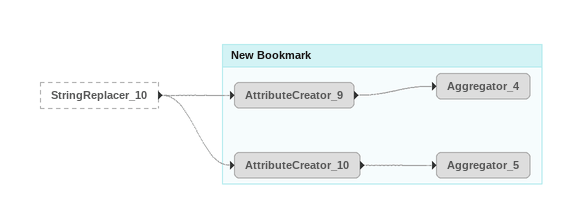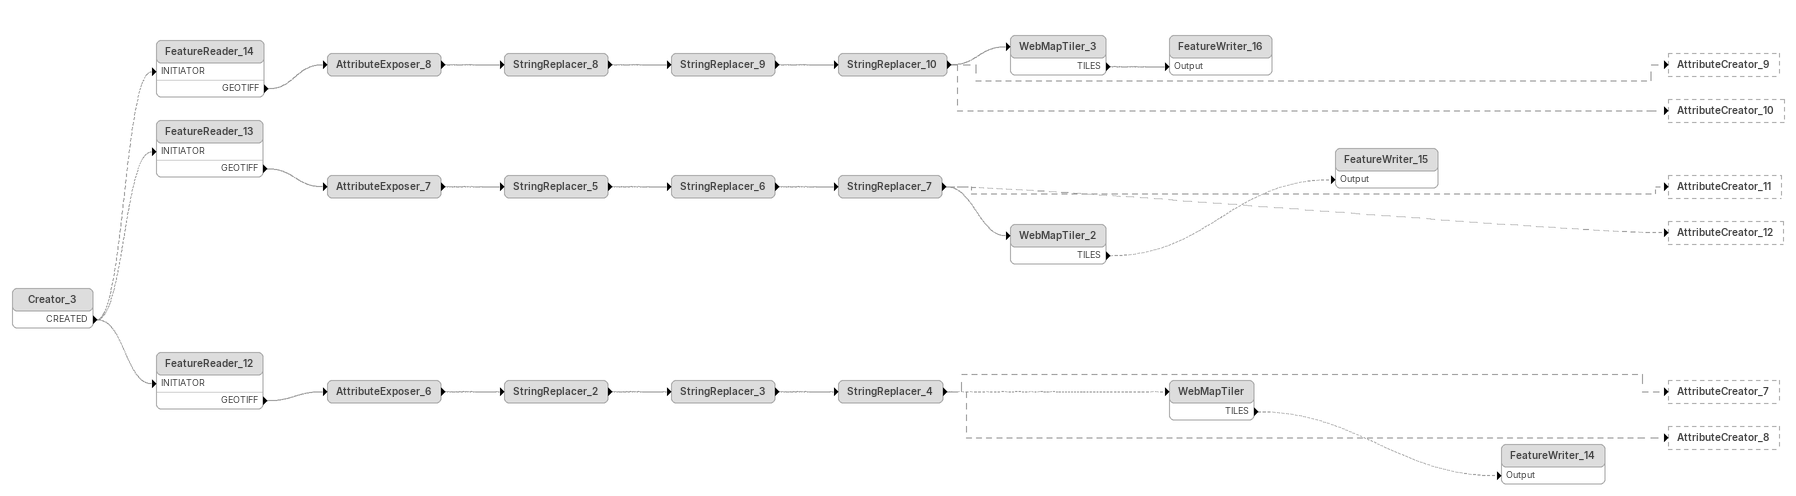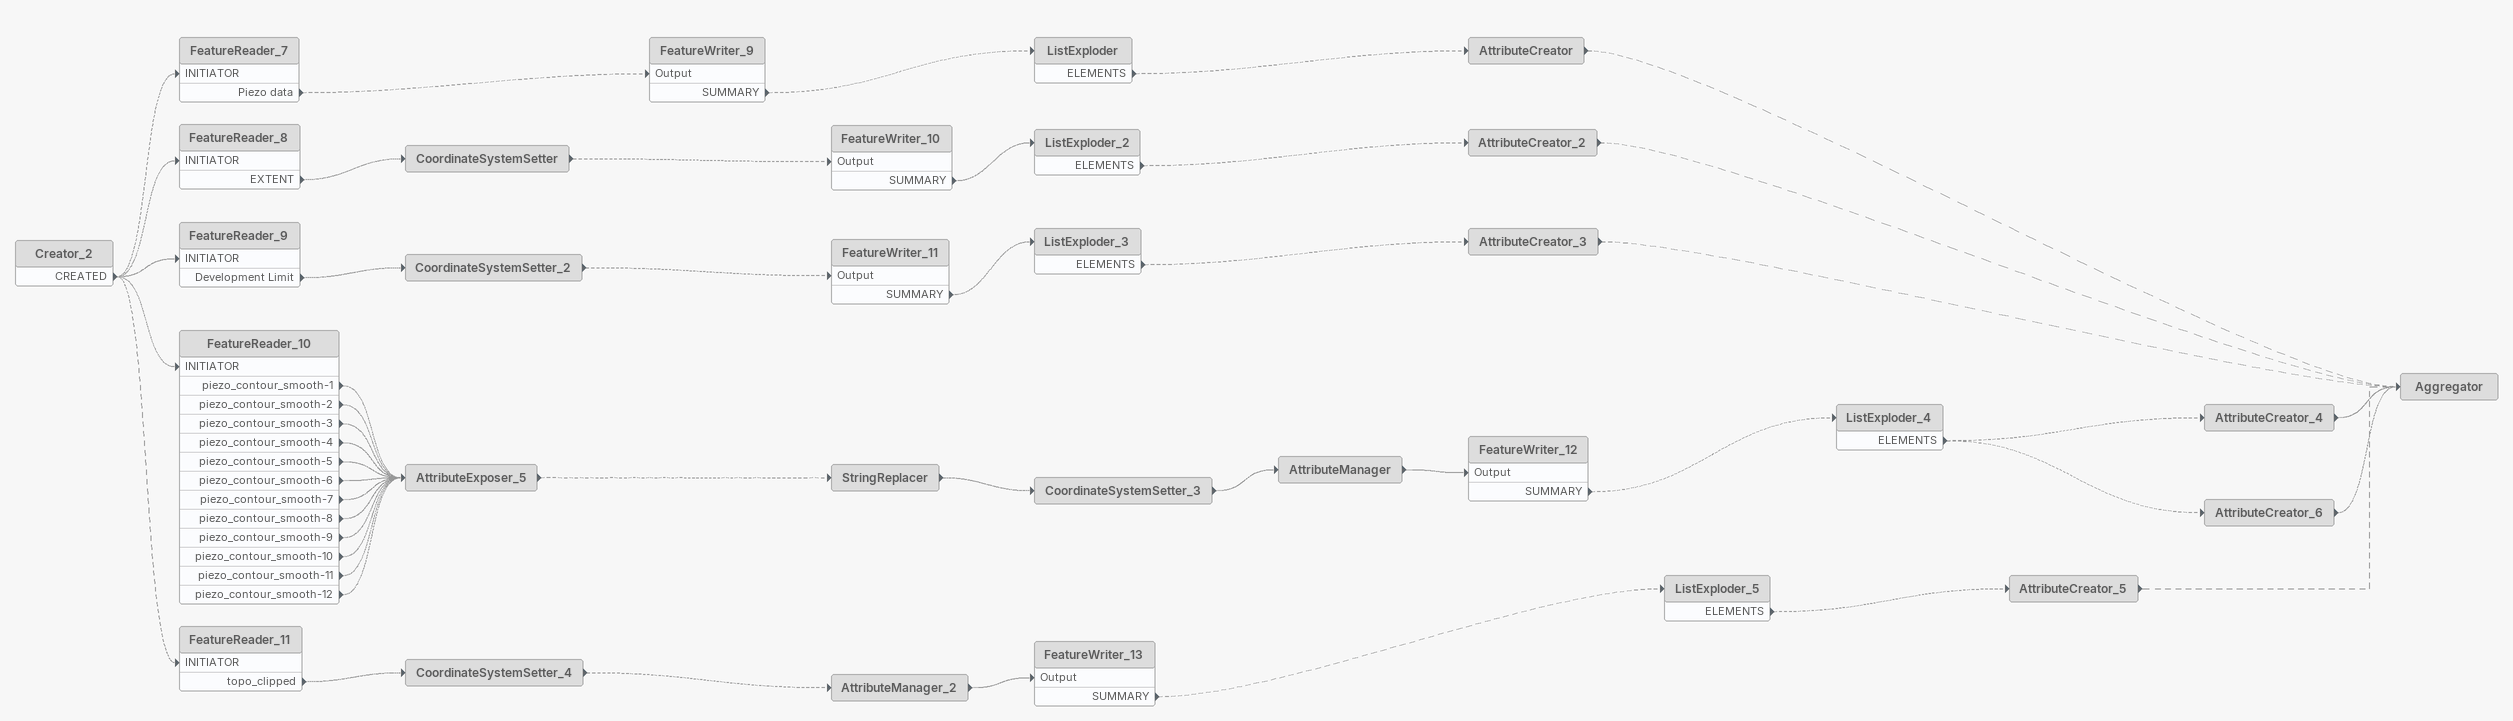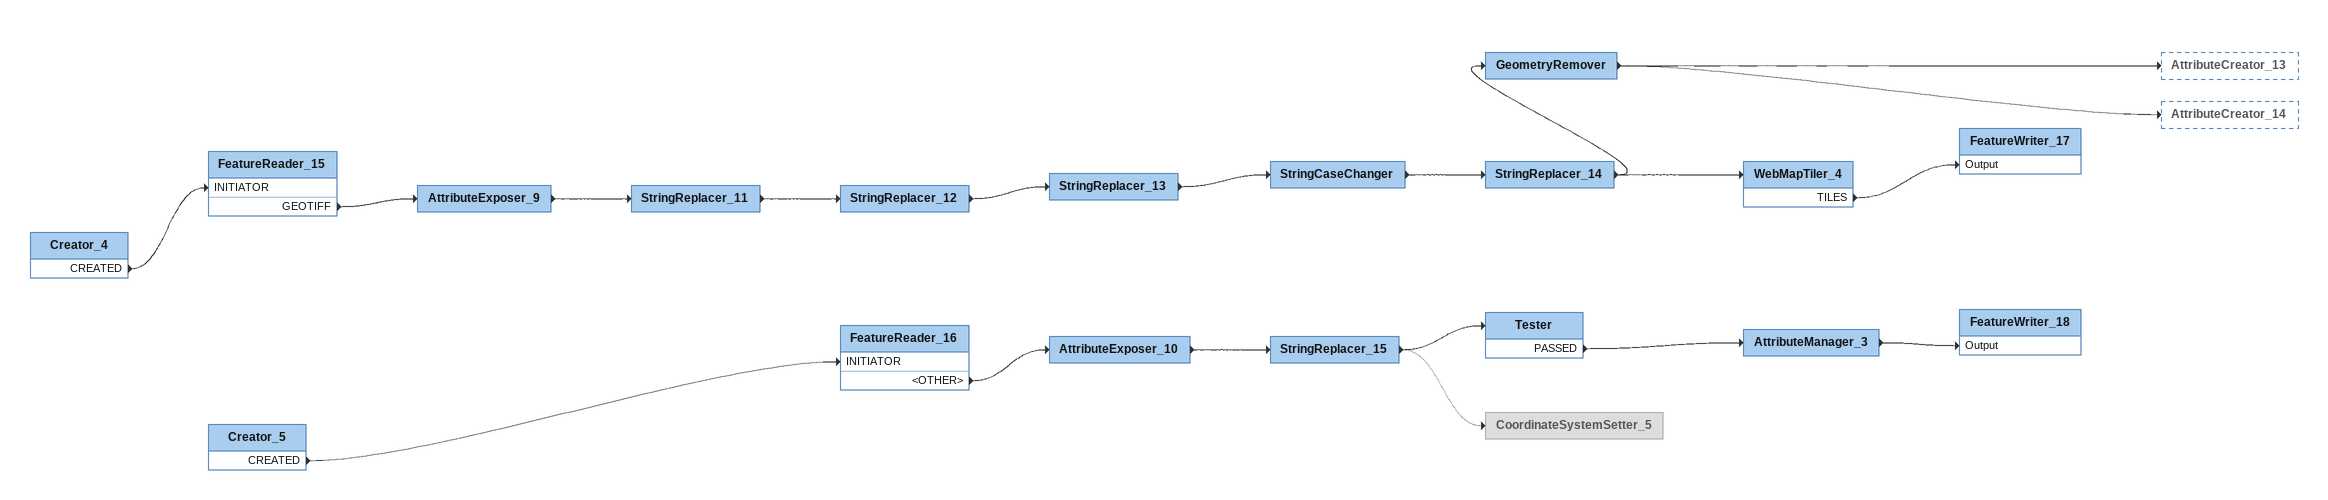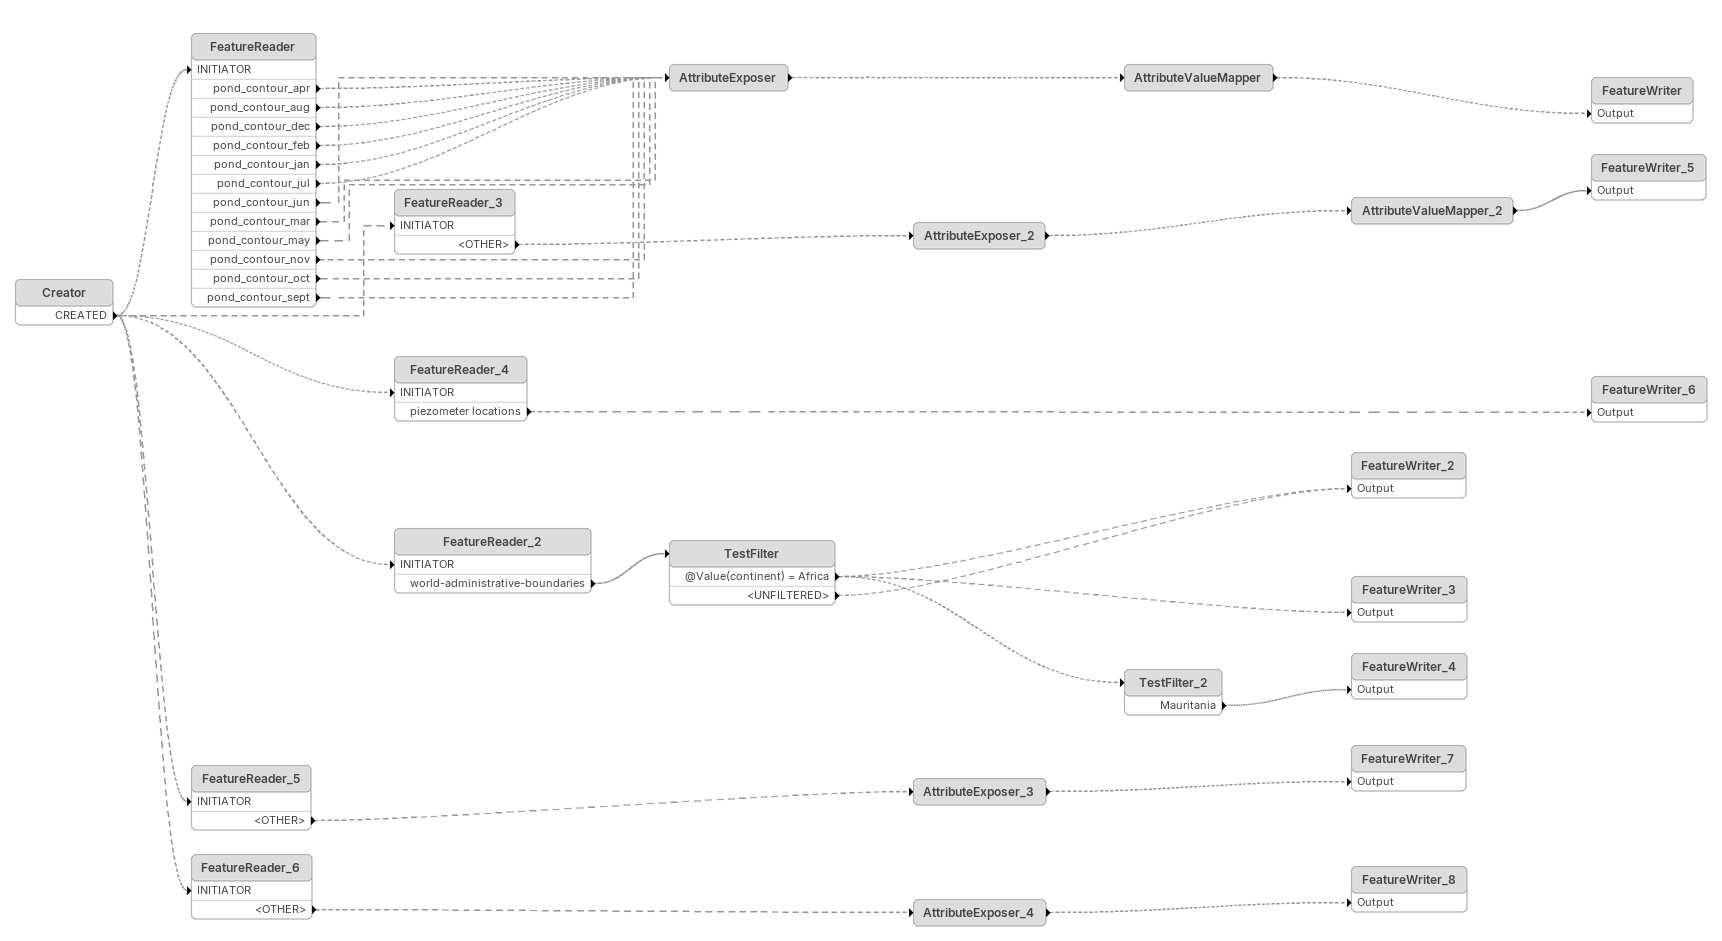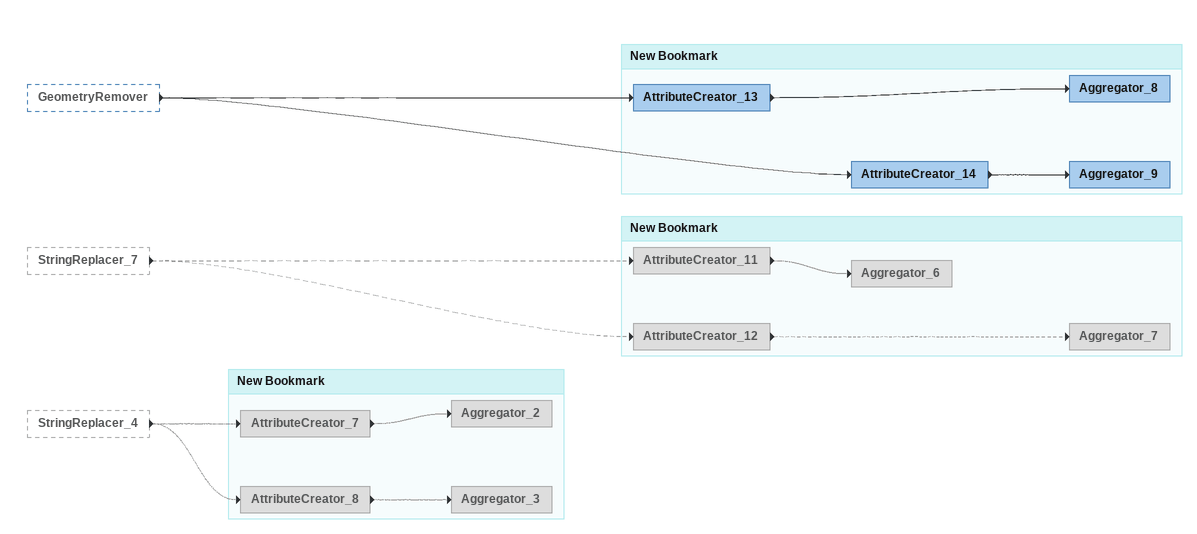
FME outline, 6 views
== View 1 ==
StringReplacer_10 [outside]
    -> AttributeCreator_9 [off]
    -> AttributeCreator_10 [off]

Bookmark: New Bookmark
AttributeCreator_9 [off]
    -> Aggregator_4 [off]
Aggregator_4 [off]
AttributeCreator_10 [off]
    -> Aggregator_5 [off]
Aggregator_5 [off]

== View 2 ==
Creator_3 [off]
    CREATED -> FeatureReader_12 [INITIATOR] [off]
    CREATED -> FeatureReader_13 [INITIATOR] [off]
    CREATED -> FeatureReader_14 [INITIATOR] [off]
FeatureReader_14 [off]
    GEOTIFF -> AttributeExposer_8 [off]
AttributeExposer_8 [off]
    -> StringReplacer_8 [off]
StringReplacer_8 [off]
    -> StringReplacer_9 [off]
StringReplacer_9 [off]
    -> StringReplacer_10 [off]
StringReplacer_10 [off]
    -> WebMapTiler_3 [off]
    -> AttributeCreator_9 [off]
    -> AttributeCreator_10 [off]
WebMapTiler_3 [off]
    TILES -> FeatureWriter_16 [Output] [off]
FeatureWriter_16 [off]
FeatureReader_13 [off]
    GEOTIFF -> AttributeExposer_7 [off]
AttributeExposer_7 [off]
    -> StringReplacer_5 [off]
StringReplacer_5 [off]
    -> StringReplacer_6 [off]
StringReplacer_6 [off]
    -> StringReplacer_7 [off]
StringReplacer_7 [off]
    -> WebMapTiler_2 [off]
    -> AttributeCreator_11 [off]
    -> AttributeCreator_12 [off]
WebMapTiler_2 [off]
    TILES -> FeatureWriter_15 [Output] [off]
FeatureWriter_15 [off]
FeatureReader_12 [off]
    GEOTIFF -> AttributeExposer_6 [off]
AttributeExposer_6 [off]
    -> StringReplacer_2 [off]
StringReplacer_2 [off]
    -> StringReplacer_3 [off]
StringReplacer_3 [off]
    -> StringReplacer_4 [off]
StringReplacer_4 [off]
    -> WebMapTiler [off]
    -> AttributeCreator_7 [off]
    -> AttributeCreator_8 [off]
WebMapTiler [off]
    TILES -> FeatureWriter_14 [Output] [off]
FeatureWriter_14 [off]

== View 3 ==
Creator_2 [off]
    CREATED -> FeatureReader_7 [INITIATOR] [off]
    CREATED -> FeatureReader_8 [INITIATOR] [off]
    CREATED -> FeatureReader_9 [INITIATOR] [off]
    CREATED -> FeatureReader_10 [INITIATOR] [off]
    CREATED -> FeatureReader_11 [INITIATOR] [off]
FeatureReader_7 [off]
    Piezo data -> FeatureWriter_9 [Output] [off]
FeatureWriter_9 [off]
    SUMMARY -> ListExploder [off]
ListExploder [off]
    ELEMENTS -> AttributeCreator [off]
AttributeCreator [off]
    -> Aggregator [off]
FeatureReader_8 [off]
    EXTENT -> CoordinateSystemSetter [off]
CoordinateSystemSetter [off]
    -> FeatureWriter_10 [Output] [off]
FeatureWriter_10 [off]
    SUMMARY -> ListExploder_2 [off]
ListExploder_2 [off]
    ELEMENTS -> AttributeCreator_2 [off]
AttributeCreator_2 [off]
    -> Aggregator [off]
FeatureReader_9 [off]
    Development Limit -> CoordinateSystemSetter_2 [off]
CoordinateSystemSetter_2 [off]
    -> FeatureWriter_11 [Output] [off]
FeatureWriter_11 [off]
    SUMMARY -> ListExploder_3 [off]
ListExploder_3 [off]
    ELEMENTS -> AttributeCreator_3 [off]
AttributeCreator_3 [off]
    -> Aggregator [off]
FeatureReader_10 [off]
    piezo_contour_smooth-1 -> AttributeExposer_5 [off]
    piezo_contour_smooth-2 -> AttributeExposer_5 [off]
    piezo_contour_smooth-3 -> AttributeExposer_5 [off]
    piezo_contour_smooth-4 -> AttributeExposer_5 [off]
    piezo_contour_smooth-5 -> AttributeExposer_5 [off]
    piezo_contour_smooth-6 -> AttributeExposer_5 [off]
    piezo_contour_smooth-7 -> AttributeExposer_5 [off]
    piezo_contour_smooth-8 -> AttributeExposer_5 [off]
    piezo_contour_smooth-9 -> AttributeExposer_5 [off]
    piezo_contour_smooth-10 -> AttributeExposer_5 [off]
    piezo_contour_smooth-11 -> AttributeExposer_5 [off]
    piezo_contour_smooth-12 -> AttributeExposer_5 [off]
AttributeExposer_5 [off]
    -> StringReplacer [off]
StringReplacer [off]
    -> CoordinateSystemSetter_3 [off]
CoordinateSystemSetter_3 [off]
    -> AttributeManager [off]
AttributeManager [off]
    -> FeatureWriter_12 [Output] [off]
FeatureWriter_12 [off]
    SUMMARY -> ListExploder_4 [off]
ListExploder_4 [off]
    ELEMENTS -> AttributeCreator_4 [off]
    ELEMENTS -> AttributeCreator_6 [off]
AttributeCreator_4 [off]
    -> Aggregator [off]
AttributeCreator_6 [off]
    -> Aggregator [off]
FeatureReader_11 [off]
    topo_clipped -> CoordinateSystemSetter_4 [off]
CoordinateSystemSetter_4 [off]
    -> AttributeManager_2 [off]
AttributeManager_2 [off]
    -> FeatureWriter_13 [Output] [off]
FeatureWriter_13 [off]
    SUMMARY -> ListExploder_5 [off]
ListExploder_5 [off]
    ELEMENTS -> AttributeCreator_5 [off]
AttributeCreator_5 [off]
    -> Aggregator [off]
Aggregator [off]

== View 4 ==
Creator_4
    CREATED -> FeatureReader_15 [INITIATOR]
FeatureReader_15
    GEOTIFF -> AttributeExposer_9
AttributeExposer_9
    -> StringReplacer_11
StringReplacer_11
    -> StringReplacer_12
StringReplacer_12
    -> StringReplacer_13
StringReplacer_13
    -> StringCaseChanger
StringCaseChanger
    -> StringReplacer_14
StringReplacer_14
    -> WebMapTiler_4
    -> GeometryRemover
GeometryRemover
    -> AttributeCreator_13
    -> AttributeCreator_14
WebMapTiler_4
    TILES -> FeatureWriter_17 [Output]
FeatureWriter_17
Creator_5
    CREATED -> FeatureReader_16 [INITIATOR]
FeatureReader_16
    <OTHER> -> AttributeExposer_10
AttributeExposer_10
    -> StringReplacer_15
StringReplacer_15
    -> CoordinateSystemSetter_5 [off]
    -> Tester
Tester
    PASSED -> AttributeManager_3
AttributeManager_3
    -> FeatureWriter_18 [Output]
FeatureWriter_18
CoordinateSystemSetter_5 [off]

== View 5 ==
Creator [off]
    CREATED -> FeatureReader [INITIATOR] [off]
    CREATED -> FeatureReader_2 [INITIATOR] [off]
    CREATED -> FeatureReader_3 [INITIATOR] [off]
    CREATED -> FeatureReader_4 [INITIATOR] [off]
    CREATED -> FeatureReader_5 [INITIATOR] [off]
    CREATED -> FeatureReader_6 [INITIATOR] [off]
FeatureReader [off]
    pond_contour_apr -> AttributeExposer [off]
    pond_contour_aug -> AttributeExposer [off]
    pond_contour_dec -> AttributeExposer [off]
    pond_contour_feb -> AttributeExposer [off]
    pond_contour_jan -> AttributeExposer [off]
    pond_contour_jul -> AttributeExposer [off]
    pond_contour_jun -> AttributeExposer [off]
    pond_contour_mar -> AttributeExposer [off]
    pond_contour_may -> AttributeExposer [off]
    pond_contour_nov -> AttributeExposer [off]
    pond_contour_oct -> AttributeExposer [off]
    pond_contour_sept -> AttributeExposer [off]
AttributeExposer [off]
    -> AttributeValueMapper [off]
AttributeValueMapper [off]
    -> FeatureWriter [Output] [off]
FeatureWriter [off]
FeatureReader_3 [off]
    <OTHER> -> AttributeExposer_2 [off]
AttributeExposer_2 [off]
    -> AttributeValueMapper_2 [off]
AttributeValueMapper_2 [off]
    -> FeatureWriter_5 [Output] [off]
FeatureWriter_5 [off]
FeatureReader_4 [off]
    piezometer locations -> FeatureWriter_6 [Output] [off]
FeatureWriter_6 [off]
FeatureReader_2 [off]
    world-administrative-boundaries -> TestFilter [off]
TestFilter [off]
    @Value(continent) = Africa -> FeatureWriter_2 [Output] [off]
    @Value(continent) = Africa -> TestFilter_2 [off]
    @Value(continent) = Africa -> FeatureWriter_3 [Output] [off]
    <UNFILTERED> -> FeatureWriter_2 [Output] [off]
FeatureWriter_2 [off]
FeatureWriter_3 [off]
TestFilter_2 [off]
    Mauritania -> FeatureWriter_4 [Output] [off]
FeatureWriter_4 [off]
FeatureReader_5 [off]
    <OTHER> -> AttributeExposer_3 [off]
AttributeExposer_3 [off]
    -> FeatureWriter_7 [Output] [off]
FeatureWriter_7 [off]
FeatureReader_6 [off]
    <OTHER> -> AttributeExposer_4 [off]
AttributeExposer_4 [off]
    -> FeatureWriter_8 [Output] [off]
FeatureWriter_8 [off]

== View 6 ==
GeometryRemover [outside]
    -> AttributeCreator_13
    -> AttributeCreator_14
StringReplacer_7 [outside]
    -> AttributeCreator_11 [off]
    -> AttributeCreator_12 [off]
StringReplacer_4 [outside]
    -> AttributeCreator_7 [off]
    -> AttributeCreator_8 [off]

Bookmark: New Bookmark
AttributeCreator_11 [off]
    -> Aggregator_6 [off]
Aggregator_6 [off]
AttributeCreator_12 [off]
    -> Aggregator_7 [off]
Aggregator_7 [off]

Bookmark: New Bookmark
AttributeCreator_7 [off]
    -> Aggregator_2 [off]
Aggregator_2 [off]
AttributeCreator_8 [off]
    -> Aggregator_3 [off]
Aggregator_3 [off]

Bookmark: New Bookmark
AttributeCreator_13
    -> Aggregator_8
Aggregator_8
AttributeCreator_14
    -> Aggregator_9
Aggregator_9
